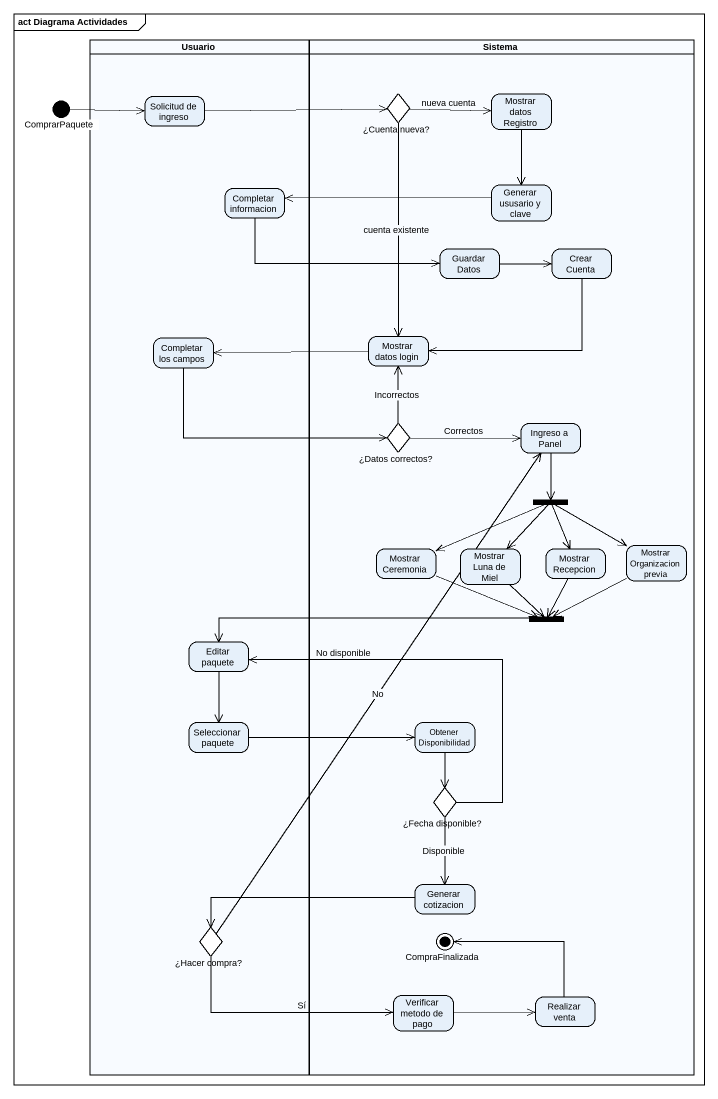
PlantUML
@startuml
mainframe act Diagrama Actividades
hide empty description
state Usuario <<partition>> {
  state "Solicitud de ingreso" as Solicitud_de_ingreso
  state "Completar informacion" as Completar_informacion
  state "Completar los campos" as Completar_los_campos
  state "Editar paquete" as Editar_paquete
  state "Seleccionar paquete" as Seleccionar_paquete
  state "¿Hacer compra?" as Hacer_compra <<choice>>
}
state Sistema <<partition>> {
  state "¿Cuenta nueva?" as Cuenta_nueva <<choice>>
  state "Mostrar datos Registro" as Mostrar_datos_Registro
  state "Generar ususario y clave" as Generar_ususario_y_clave
  state "Guardar Datos" as Guardar_Datos
  state "Crear Cuenta" as Crear_Cuenta
  state "Mostrar datos login" as Mostrar_datos_login
  state "¿Datos correctos?" as Datos_correctos <<choice>>
  state "Ingreso a Panel" as Ingreso_a_Panel
  state fork1 <<fork>>
  state "Mostrar Ceremonia" as Mostrar_Ceremonia
  state "Mostrar Luna de Miel" as Mostrar_Luna_de_Miel
  state "Mostrar Recepcion" as Mostrar_Recepcion
  state "Mostrar Organizacion previa" as Mostrar_Organizacion_previa
  state fork2 <<join>>
  state "Obtener Disponibilidad" as Obtener_Disponibilidad
  state "¿Fecha disponible?" as Fecha_disponible <<choice>>
  state "Generar cotizacion" as Generar_cotizacion
  state CompraFinalizada <<end>>
  state "Verificar metodo de pago" as Verificar_metodo_de_pago
  state "Realizar venta" as Realizar_venta
}
state ComprarPaquete <<start>>
ComprarPaquete -right-> Solicitud_de_ingreso
Solicitud_de_ingreso -right-> Cuenta_nueva
Cuenta_nueva -right-> Mostrar_datos_Registro : nueva cuenta
Cuenta_nueva --> Mostrar_datos_login : cuenta existente
Mostrar_datos_Registro --> Generar_ususario_y_clave
Completar_informacion -right-> Guardar_Datos
Generar_ususario_y_clave -left-> Completar_informacion
Guardar_Datos -right-> Crear_Cuenta
Crear_Cuenta -left-> Mostrar_datos_login
Completar_los_campos -right-> Datos_correctos
Mostrar_datos_login -left-> Completar_los_campos
Datos_correctos -up-> Mostrar_datos_login : Incorrectos
Datos_correctos -right-> Ingreso_a_Panel : Correctos
Ingreso_a_Panel --> fork1
fork1 -left-> Mostrar_Ceremonia
fork1 --> Mostrar_Luna_de_Miel
fork1 --> Mostrar_Recepcion
fork1 -right-> Mostrar_Organizacion_previa
Mostrar_Ceremonia -right-> fork2
Mostrar_Luna_de_Miel --> fork2
Mostrar_Recepcion --> fork2
Mostrar_Organizacion_previa -left-> fork2
fork2 -left-> Editar_paquete
Editar_paquete --> Seleccionar_paquete
Seleccionar_paquete -right-> Obtener_Disponibilidad
Obtener_Disponibilidad --> Fecha_disponible
Fecha_disponible -up-> Editar_paquete : No disponible
Fecha_disponible --> Generar_cotizacion : Disponible
Generar_cotizacion -left-> Hacer_compra
Hacer_compra -up-> Ingreso_a_Panel : No
Hacer_compra -right-> Verificar_metodo_de_pago : Sí
Verificar_metodo_de_pago -right-> Realizar_venta
Realizar_venta -left-> CompraFinalizada
@enduml
